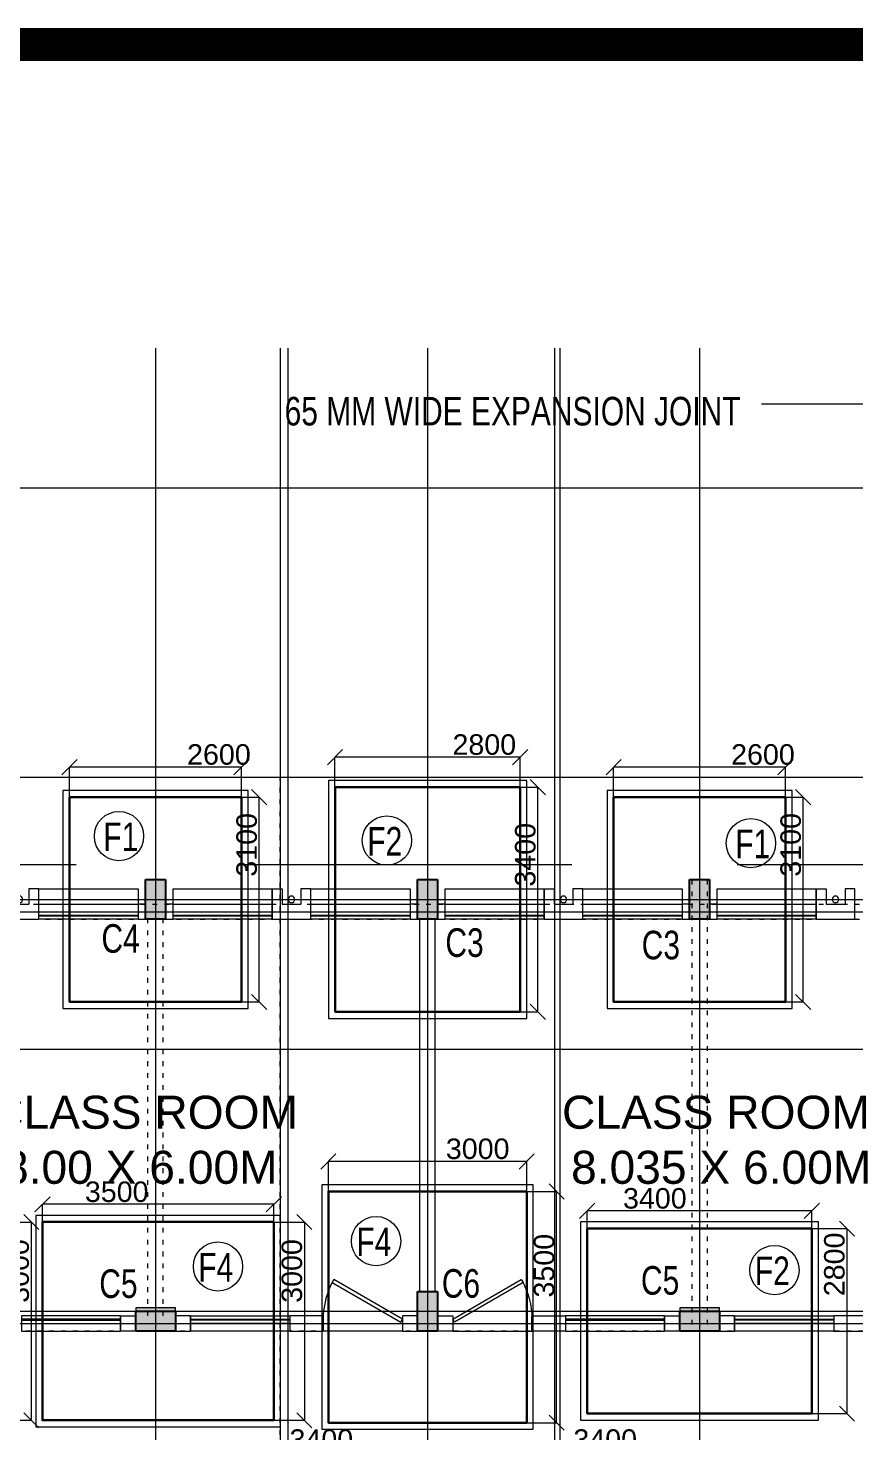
# Model space of a CAD drawing. Header units: inches. Extents: x 719368 to 6315912, y -2624014 to 446967.
# Drawn here: x 6014472 to 6026980, y -2131676 to -2110434 of the extents above; entities that cross this region are included whole.
import ezdxf
from ezdxf.lldxf.tags import DXFTag

# ---------------------------------------------------------------- set-up
doc = ezdxf.new("R2010")
doc.units = ezdxf.units.IN
doc.header["$LTSCALE"] = 20
doc.header["$MEASUREMENT"] = 0
doc.header["$PDMODE"] = 3
for name, pattern in [('ACAD_ISO03W100', [30, 12, -18]), ('CENTER', [2, 1.25, -0.25, 0.25, -0.25]), ('DASHED2', [0.375, 0.25, -0.125])]:
    doc.linetypes.add(name, pattern=pattern)
doc.layers.get('0').update_dxf_attribs({"color": 51, "lineweight": 30})
doc.layers.get('Defpoints').update_dxf_attribs({"lineweight": 25})
for name, color, linetype, lineweight in [('CLL LEV.', 252, 'Continuous', 18), ('COL HATCH', 254, 'Continuous', 5), ('COL.FILL', 6, 'Continuous', 20), ('COLUMN', 2, 'Continuous', 25), ('DIM', 7, 'Continuous', 13), ('DOOR', 43, 'Continuous', 13), ('FIXTURE', 15, 'DASHDOT', 9), ('FOOTING', 73, 'Continuous', 30), ('GRID', 202, 'CENTER', 5), ('HACHE', 6, 'Continuous', 9), ('HIDDEN', 181, 'ACAD_ISO03W100', 18), ('PROJ.', 30, 'DASHED2', 13), ('STAIR', 4, 'Continuous', 25), ('Text', 7, 'Continuous', 15), ('Ventilator', 6, 'DASHED', 20), ('WALL', 1, 'Continuous', 18), ('window', 71, 'Continuous', 18), ('Window-Wall', 7, 'Continuous', 20)]:
    doc.layers.add(name, color=color, linetype=linetype, lineweight=lineweight)
doc.styles.add('BOLD', font='arial.ttf')
doc.styles.add('DIM SUMBI', font='arial.ttf')
doc.styles.add('L120', font='simplex.shx', dxfattribs={"height": 1})
tags = doc.linetypes.add('DASHDOT', pattern=[1, 0.5, -0.25, 0, -0.25]).pattern_tags.tags
tags[10:11] = [DXFTag(74, 4), DXFTag(75, 0), DXFTag(340, '0'), DXFTag(46, 1.0), DXFTag(50, 0.0), DXFTag(44, 0.0), DXFTag(45, 0.0)]
tags[8:9] = [DXFTag(74, 4), DXFTag(75, 0), DXFTag(340, '0'), DXFTag(46, 1.0), DXFTag(50, 0.0), DXFTag(44, 0.0), DXFTag(45, 0.0)]
tags[6:7] = [DXFTag(74, 4), DXFTag(75, 0), DXFTag(340, '0'), DXFTag(46, 1.0), DXFTag(50, 0.0), DXFTag(44, 0.0), DXFTag(45, 0.0)]
tags[4:5] = [DXFTag(74, 4), DXFTag(75, 0), DXFTag(340, '0'), DXFTag(46, 1.0), DXFTag(50, 0.0), DXFTag(44, 0.0), DXFTag(45, 0.0)]
tags = doc.linetypes.add('DASHED', pattern=[0.75, 0.5, -0.25]).pattern_tags.tags
tags[6:7] = [DXFTag(74, 4), DXFTag(75, 0), DXFTag(340, '0'), DXFTag(46, 1.0), DXFTag(50, 0.0), DXFTag(44, 0.0), DXFTag(45, 0.0)]
tags[4:5] = [DXFTag(74, 4), DXFTag(75, 0), DXFTag(340, '0'), DXFTag(46, 1.0), DXFTag(50, 0.0), DXFTag(44, 0.0), DXFTag(45, 0.0)]
doc.dimstyles.new('Copy of S3', dxfattribs={"dimtxt": 200, "dimasz": 150, "dimexe": 5, "dimexo": 5, "dimgap": 50, "dimtad": 1, "dimjust": 1, "dimdec": 0, "dimzin": 3, "dimdsep": 46, "dimtxsty": 'BOLD', "dimblk1": 'OBLIQUE', "dimblk2": 'OBLIQUE', "dimsah": 1, "dimcen": 0.0625, "dimdle": 5, "dimclrd": 230, "dimclre": 251, "dimclrt": 2, "dimadec": 0, "dimazin": 0, "dimtfac": 1, "dimtdec": 0, "dimtix": 1, "dimtofl": 0, "dimtmove": 2, "dimatfit": 3, "dimfxl": 0, "dimtolj": 1, "dimtzin": 2, "dimlwd": -1, "dimlwe": -1, "dimarcsym": 0})
doc.dimstyles.new('PL1', dxfattribs={"dimtxt": 275, "dimasz": 230, "dimexe": 0.18, "dimexo": 12, "dimgap": 30, "dimtad": 1, "dimjust": 1, "dimdec": 0, "dimzin": 0, "dimdsep": 46, "dimtxsty": 'BOLD', "dimblk": 'OBLIQUE', "dimcen": 0.09, "dimclrd": 256, "dimclre": 256, "dimadec": 0, "dimazin": 0, "dimtfac": 1, "dimtdec": 0, "dimtofl": 0, "dimtmove": 0, "dimatfit": 3, "dimfxl": 0, "dimtolj": 1, "dimtzin": 0, "dimlwd": -1, "dimlwe": -1, "dimarcsym": 0})

# ---------------------------------------------------------------- blocks, each defined once
blk = doc.blocks.new('C2')
at = {"layer": 'COLUMN'}
h = blk.add_hatch(color=7, dxfattribs=at)
h.dxf.hatch_style = 1
h.paths.add_polyline_path([(0.3, 0), (0, 0), (0, -0.6), (0.3, -0.6)])
for p, q in [((0, 0), (0, -0.6)), ((0.3, 0), (0, 0)), ((0.3, -0.6), (0.3, 0)), ((0, -0.6), (0.3, -0.6))]:
    blk.add_line(p, q, dxfattribs=at)
blk = doc.blocks.new('_Oblique')
at = {"layer": 'STAIR', "color": 0, "lineweight": -2}
blk.add_line((-0.5, -0.5), (0.5, 0.5), dxfattribs=at)
blk = doc.blocks.new('*D249')
at = {"layer": 'Defpoints', "color": 0, "transparency": 16777216}
for p in [(6023330, -2121616), (6023330, -2122070), (6025930, -2122070)]:
    blk.add_point(p, dxfattribs=at)
at = {"layer": 'DIM', "transparency": 16777216}
for p, q in [((6023330, -2122058), (6023330, -2121615)), ((6025930, -2121616), (6023330, -2121616)), ((6025930, -2122058), (6025930, -2121615))]:
    blk.add_line(p, q, dxfattribs=at)
at = {"layer": 'DIM', "transparency": 16777216, "xscale": 230, "yscale": 230, "zscale": 230, "rotation": 180}
blk.add_blockref('_Oblique', (6023330, -2121616), dxfattribs=at)
at = {"layer": 'DIM', "transparency": 16777216, "xscale": 230, "yscale": 230, "zscale": 230}
blk.add_blockref('_Oblique', (6025930, -2121616), dxfattribs=at)
at = {"layer": 'DIM', "color": 0, "transparency": 16777216, "insert": (6025589, -2121427), "char_height": 310, "attachment_point": 5, "style": 'BOLD'}
blk.add_mtext('\\A1;2600', dxfattribs=at)
blk = doc.blocks.new('*D250')
at = {"layer": 'Defpoints', "color": 0, "transparency": 16777216}
for p in [(6025692, -2122070), (6026198, -2122070), (6025684, -2125170)]:
    blk.add_point(p, dxfattribs=at)
at = {"layer": 'DIM', "transparency": 16777216}
for p, q in [((6025704, -2122070), (6026198, -2122070)), ((6026198, -2125170), (6026198, -2122070)), ((6025696, -2125170), (6026198, -2125170))]:
    blk.add_line(p, q, dxfattribs=at)
at = {"layer": 'DIM', "transparency": 16777216, "xscale": 230, "yscale": 230, "zscale": 230}
for p, rotation in [((6026198, -2122070), 90), ((6026198, -2125170), 270)]:
    blk.add_blockref('_Oblique', p, dxfattribs=dict(at, rotation=rotation))
at = {"layer": 'DIM', "color": 0, "transparency": 16777216, "insert": (6026010, -2122793), "char_height": 310, "attachment_point": 5, "rotation": 90, "style": 'BOLD'}
blk.add_mtext('\\A1;3100', dxfattribs=at)
blk = doc.blocks.new('*D251')
at = {"layer": 'Defpoints', "color": 0, "transparency": 16777216}
for p in [(6019015, -2127583), (6019015, -2128037), (6022015, -2128037)]:
    blk.add_point(p, dxfattribs=at)
at = {"layer": 'DIM', "transparency": 16777216}
for p, q in [((6019015, -2128025), (6019015, -2127583)), ((6022015, -2127583), (6019015, -2127583)), ((6022015, -2128025), (6022015, -2127583))]:
    blk.add_line(p, q, dxfattribs=at)
at = {"layer": 'DIM', "transparency": 16777216, "xscale": 230, "yscale": 230, "zscale": 230, "rotation": 180}
blk.add_blockref('_Oblique', (6019015, -2127583), dxfattribs=at)
at = {"layer": 'DIM', "transparency": 16777216, "xscale": 230, "yscale": 230, "zscale": 230}
blk.add_blockref('_Oblique', (6022015, -2127583), dxfattribs=at)
at = {"layer": 'DIM', "color": 0, "transparency": 16777216, "insert": (6021274, -2127394), "char_height": 310, "attachment_point": 5, "style": 'BOLD'}
blk.add_mtext('\\A1;3000', dxfattribs=at)
blk = doc.blocks.new('*D252')
at = {"layer": 'Defpoints', "color": 0, "transparency": 16777216}
for p in [(6021777, -2128037), (6022468, -2128037), (6021769, -2131537)]:
    blk.add_point(p, dxfattribs=at)
at = {"layer": 'DIM', "transparency": 16777216}
for p, q in [((6021789, -2128037), (6022468, -2128037)), ((6022468, -2131537), (6022468, -2128037)), ((6021781, -2131537), (6022468, -2131537))]:
    blk.add_line(p, q, dxfattribs=at)
at = {"layer": 'DIM', "transparency": 16777216, "xscale": 230, "yscale": 230, "zscale": 230}
for p, rotation in [((6022468, -2128037), 90), ((6022468, -2131537), 270)]:
    blk.add_blockref('_Oblique', p, dxfattribs=dict(at, rotation=rotation))
at = {"layer": 'DIM', "color": 0, "transparency": 16777216, "insert": (6022280, -2129161), "char_height": 310, "attachment_point": 5, "rotation": 90, "style": 'BOLD'}
blk.add_mtext('\\A1;3500', dxfattribs=at)
blk = doc.blocks.new('*D253')
at = {"layer": 'Defpoints', "color": 0, "transparency": 16777216}
for p in [(6019115, -2121466), (6019115, -2121920), (6021915, -2121920)]:
    blk.add_point(p, dxfattribs=at)
at = {"layer": 'DIM', "transparency": 16777216}
for p, q in [((6019115, -2121908), (6019115, -2121465)), ((6021915, -2121466), (6019115, -2121466)), ((6021915, -2121908), (6021915, -2121465))]:
    blk.add_line(p, q, dxfattribs=at)
at = {"layer": 'DIM', "transparency": 16777216, "xscale": 230, "yscale": 230, "zscale": 230, "rotation": 180}
blk.add_blockref('_Oblique', (6019115, -2121466), dxfattribs=at)
at = {"layer": 'DIM', "transparency": 16777216, "xscale": 230, "yscale": 230, "zscale": 230}
blk.add_blockref('_Oblique', (6021915, -2121466), dxfattribs=at)
at = {"layer": 'DIM', "color": 0, "transparency": 16777216, "insert": (6021374, -2121277), "char_height": 310, "attachment_point": 5, "style": 'BOLD'}
blk.add_mtext('\\A1;2800', dxfattribs=at)
blk = doc.blocks.new('*D254')
at = {"layer": 'Defpoints', "color": 0, "transparency": 16777216}
for p in [(6021677, -2121920), (6022183, -2121920), (6021669, -2125320)]:
    blk.add_point(p, dxfattribs=at)
at = {"layer": 'DIM', "transparency": 16777216}
for p, q in [((6021689, -2121920), (6022183, -2121920)), ((6022183, -2125320), (6022183, -2121920)), ((6021681, -2125320), (6022183, -2125320))]:
    blk.add_line(p, q, dxfattribs=at)
at = {"layer": 'DIM', "transparency": 16777216, "xscale": 230, "yscale": 230, "zscale": 230}
for p, rotation in [((6022183, -2121920), 90), ((6022183, -2125320), 270)]:
    blk.add_blockref('_Oblique', p, dxfattribs=dict(at, rotation=rotation))
at = {"layer": 'DIM', "color": 0, "transparency": 16777216, "insert": (6021995, -2122943), "char_height": 310, "attachment_point": 5, "rotation": 90, "style": 'BOLD'}
blk.add_mtext('\\A1;3400', dxfattribs=at)
blk = doc.blocks.new('*D255')
at = {"layer": 'Defpoints', "color": 0, "transparency": 16777216}
for p in [(6015100, -2121616), (6015100, -2122070), (6017700, -2122070)]:
    blk.add_point(p, dxfattribs=at)
at = {"layer": 'DIM', "transparency": 16777216}
for p, q in [((6015100, -2122058), (6015100, -2121615)), ((6017700, -2121616), (6015100, -2121616)), ((6017700, -2122058), (6017700, -2121615))]:
    blk.add_line(p, q, dxfattribs=at)
at = {"layer": 'DIM', "transparency": 16777216, "xscale": 230, "yscale": 230, "zscale": 230, "rotation": 180}
blk.add_blockref('_Oblique', (6015100, -2121616), dxfattribs=at)
at = {"layer": 'DIM', "transparency": 16777216, "xscale": 230, "yscale": 230, "zscale": 230}
blk.add_blockref('_Oblique', (6017700, -2121616), dxfattribs=at)
at = {"layer": 'DIM', "color": 0, "transparency": 16777216, "insert": (6017359, -2121427), "char_height": 310, "attachment_point": 5, "style": 'BOLD'}
blk.add_mtext('\\A1;2600', dxfattribs=at)
blk = doc.blocks.new('*D256')
at = {"layer": 'Defpoints', "color": 0, "transparency": 16777216}
for p in [(6017462, -2122070), (6017968, -2122070), (6017454, -2125170)]:
    blk.add_point(p, dxfattribs=at)
at = {"layer": 'DIM', "transparency": 16777216}
for p, q in [((6017474, -2122070), (6017968, -2122070)), ((6017968, -2125170), (6017968, -2122070)), ((6017466, -2125170), (6017968, -2125170))]:
    blk.add_line(p, q, dxfattribs=at)
at = {"layer": 'DIM', "transparency": 16777216, "xscale": 230, "yscale": 230, "zscale": 230}
for p, rotation in [((6017968, -2122070), 90), ((6017968, -2125170), 270)]:
    blk.add_blockref('_Oblique', p, dxfattribs=dict(at, rotation=rotation))
at = {"layer": 'DIM', "color": 0, "transparency": 16777216, "insert": (6017780, -2122793), "char_height": 310, "attachment_point": 5, "rotation": 90, "style": 'BOLD'}
blk.add_mtext('\\A1;3100', dxfattribs=at)
blk = doc.blocks.new('*D263')
at = {"layer": 'Defpoints', "color": 0, "transparency": 16777216}
for p in [(6025481, -2128600), (6025743, -2131400), (6026860, -2131400)]:
    blk.add_point(p, dxfattribs=at)
at = {"layer": 'DIM', "transparency": 16777216}
for p, q in [((6025493, -2128600), (6026860, -2128600)), ((6026860, -2128600), (6026860, -2131400)), ((6025755, -2131400), (6026860, -2131400))]:
    blk.add_line(p, q, dxfattribs=at)
at = {"layer": 'DIM', "transparency": 16777216, "xscale": 230, "yscale": 230, "zscale": 230}
for p, rotation in [((6026860, -2128600), 90), ((6026860, -2131400), 270)]:
    blk.add_blockref('_Oblique', p, dxfattribs=dict(at, rotation=rotation))
at = {"layer": 'DIM', "color": 0, "transparency": 16777216, "insert": (6026671, -2129141), "char_height": 310, "attachment_point": 5, "rotation": 90, "style": 'BOLD'}
blk.add_mtext('\\A1;2800', dxfattribs=at)
blk = doc.blocks.new('*D264')
at = {"layer": 'Defpoints', "color": 0, "transparency": 16777216}
for p in [(6022930, -2128332), (6022930, -2128838), (6026330, -2128846)]:
    blk.add_point(p, dxfattribs=at)
at = {"layer": 'DIM', "transparency": 16777216}
for p, q in [((6022930, -2128826), (6022930, -2128332)), ((6026330, -2128332), (6022930, -2128332)), ((6026330, -2128834), (6026330, -2128332))]:
    blk.add_line(p, q, dxfattribs=at)
at = {"layer": 'DIM', "transparency": 16777216, "xscale": 230, "yscale": 230, "zscale": 230, "rotation": 180}
blk.add_blockref('_Oblique', (6022930, -2128332), dxfattribs=at)
at = {"layer": 'DIM', "transparency": 16777216, "xscale": 230, "yscale": 230, "zscale": 230}
blk.add_blockref('_Oblique', (6026330, -2128332), dxfattribs=at)
at = {"layer": 'DIM', "color": 0, "transparency": 16777216, "insert": (6023954, -2128144), "char_height": 310, "attachment_point": 5, "style": 'BOLD'}
blk.add_mtext('\\A1;3400', dxfattribs=at)
blk = doc.blocks.new('*D265')
at = {"layer": 'Defpoints', "color": 0, "transparency": 16777216}
for p in [(6019015, -2127583), (6019015, -2128037), (6022015, -2128037)]:
    blk.add_point(p, dxfattribs=at)
at = {"layer": 'DIM', "transparency": 16777216}
for p, q in [((6019015, -2128025), (6019015, -2127583)), ((6022015, -2127583), (6019015, -2127583)), ((6022015, -2128025), (6022015, -2127583))]:
    blk.add_line(p, q, dxfattribs=at)
at = {"layer": 'DIM', "transparency": 16777216, "xscale": 230, "yscale": 230, "zscale": 230, "rotation": 180}
blk.add_blockref('_Oblique', (6019015, -2127583), dxfattribs=at)
at = {"layer": 'DIM', "transparency": 16777216, "xscale": 230, "yscale": 230, "zscale": 230}
blk.add_blockref('_Oblique', (6022015, -2127583), dxfattribs=at)
at = {"layer": 'DIM', "color": 0, "transparency": 16777216, "insert": (6021274, -2127394), "char_height": 310, "attachment_point": 5, "style": 'BOLD'}
blk.add_mtext('\\A1;3000', dxfattribs=at)
blk = doc.blocks.new('*D266')
at = {"layer": 'Defpoints', "color": 0, "transparency": 16777216}
for p in [(6017385, -2128500), (6017742, -2131500), (6018652, -2131500)]:
    blk.add_point(p, dxfattribs=at)
at = {"layer": 'DIM', "transparency": 16777216}
for p, q in [((6017397, -2128500), (6018653, -2128500)), ((6018652, -2128500), (6018652, -2131500)), ((6017754, -2131500), (6018653, -2131500))]:
    blk.add_line(p, q, dxfattribs=at)
at = {"layer": 'DIM', "transparency": 16777216, "xscale": 230, "yscale": 230, "zscale": 230}
for p, rotation in [((6018652, -2128500), 90), ((6018652, -2131500), 270)]:
    blk.add_blockref('_Oblique', p, dxfattribs=dict(at, rotation=rotation))
at = {"layer": 'DIM', "color": 0, "transparency": 16777216, "insert": (6018464, -2129241), "char_height": 310, "attachment_point": 5, "rotation": 90, "style": 'BOLD'}
blk.add_mtext('\\A1;3000', dxfattribs=at)
blk = doc.blocks.new('*D267')
at = {"layer": 'Defpoints', "color": 0, "transparency": 16777216}
for p in [(6014690, -2128232), (6014690, -2128738), (6018190, -2128746)]:
    blk.add_point(p, dxfattribs=at)
at = {"layer": 'DIM', "transparency": 16777216}
for p, q in [((6014690, -2128726), (6014690, -2128232)), ((6018190, -2128232), (6014690, -2128232)), ((6018190, -2128734), (6018190, -2128232))]:
    blk.add_line(p, q, dxfattribs=at)
at = {"layer": 'DIM', "transparency": 16777216, "xscale": 230, "yscale": 230, "zscale": 230, "rotation": 180}
blk.add_blockref('_Oblique', (6014690, -2128232), dxfattribs=at)
at = {"layer": 'DIM', "transparency": 16777216, "xscale": 230, "yscale": 230, "zscale": 230}
blk.add_blockref('_Oblique', (6018190, -2128232), dxfattribs=at)
at = {"layer": 'DIM', "color": 0, "transparency": 16777216, "insert": (6015813, -2128044), "char_height": 310, "attachment_point": 5, "style": 'BOLD'}
blk.add_mtext('\\A1;3500', dxfattribs=at)
blk = doc.blocks.new('*D268')
at = {"layer": 'Defpoints', "color": 0, "transparency": 16777216}
for p in [(6013231, -2128500), (6013588, -2131500), (6014521, -2131500)]:
    blk.add_point(p, dxfattribs=at)
at = {"layer": 'DIM', "transparency": 16777216}
for p, q in [((6013243, -2128500), (6014521, -2128500)), ((6014521, -2128500), (6014521, -2131500)), ((6013600, -2131500), (6014521, -2131500))]:
    blk.add_line(p, q, dxfattribs=at)
at = {"layer": 'DIM', "transparency": 16777216, "xscale": 230, "yscale": 230, "zscale": 230}
for p, rotation in [((6014521, -2128500), 90), ((6014521, -2131500), 270)]:
    blk.add_blockref('_Oblique', p, dxfattribs=dict(at, rotation=rotation))
at = {"layer": 'DIM', "color": 0, "transparency": 16777216, "insert": (6014332, -2129241), "char_height": 310, "attachment_point": 5, "rotation": 90, "style": 'BOLD'}
blk.add_mtext('\\A1;3000', dxfattribs=at)
blk = doc.blocks.new('*D275')
at = {"layer": 'Defpoints', "color": 0, "transparency": 16777216}
for p in [(6020879, -2131982), (6020879, -2132488), (6024279, -2132496)]:
    blk.add_point(p, dxfattribs=at)
at = {"layer": 'DIM', "transparency": 16777216}
for p, q in [((6020879, -2132476), (6020879, -2131982)), ((6024279, -2131982), (6020879, -2131982)), ((6024279, -2132484), (6024279, -2131982))]:
    blk.add_line(p, q, dxfattribs=at)
at = {"layer": 'DIM', "transparency": 16777216, "xscale": 230, "yscale": 230, "zscale": 230, "rotation": 180}
blk.add_blockref('_Oblique', (6020879, -2131982), dxfattribs=at)
at = {"layer": 'DIM', "transparency": 16777216, "xscale": 230, "yscale": 230, "zscale": 230}
blk.add_blockref('_Oblique', (6024279, -2131982), dxfattribs=at)
at = {"layer": 'DIM', "color": 0, "transparency": 16777216, "insert": (6023203, -2131794), "char_height": 310, "attachment_point": 5, "style": 'BOLD'}
blk.add_mtext('\\A1;3400', dxfattribs=at)
blk = doc.blocks.new('*D277')
at = {"layer": 'Defpoints', "color": 0, "transparency": 16777216}
for p in [(6016585, -2131982), (6016585, -2132488), (6019985, -2132496)]:
    blk.add_point(p, dxfattribs=at)
at = {"layer": 'DIM', "transparency": 16777216}
for p, q in [((6016585, -2132476), (6016585, -2131982)), ((6019985, -2131982), (6016585, -2131982)), ((6019985, -2132484), (6019985, -2131982))]:
    blk.add_line(p, q, dxfattribs=at)
at = {"layer": 'DIM', "transparency": 16777216, "xscale": 230, "yscale": 230, "zscale": 230, "rotation": 180}
blk.add_blockref('_Oblique', (6016585, -2131982), dxfattribs=at)
at = {"layer": 'DIM', "transparency": 16777216, "xscale": 230, "yscale": 230, "zscale": 230}
blk.add_blockref('_Oblique', (6019985, -2131982), dxfattribs=at)
at = {"layer": 'DIM', "color": 0, "transparency": 16777216, "insert": (6018909, -2131794), "char_height": 310, "attachment_point": 5, "style": 'BOLD'}
blk.add_mtext('\\A1;3400', dxfattribs=at)
blk = doc.blocks.new('VENTILATOR')
at = {"layer": 'Ventilator', "ltscale": 0.02}
for p, q in [((-0.18, -1.5), (-0.18, 0)), ((-0.165, 0), (-0.165, -1.5))]:
    blk.add_line(p, q, dxfattribs=at)
at = {"layer": 'Window-Wall'}
for p, q in [((-0.23, 0), (0, 0)), ((-0.23, -1.5), (-0.23, 0)), ((-0.115, 0), (-0.115, -1.5)), ((0, 0), (0, -1.5)), ((-0.23, -1.5), (0, -1.5))]:
    blk.add_line(p, q, dxfattribs=at)
blk = doc.blocks.new('1.5 M Window')
at = {"layer": 'CLL LEV.'}
for p, q in [((-0.23, 0), (-0.46, 0)), ((-0.46, 0), (-0.46, -1.5)), ((-0.46, -1.5), (-0.23, -1.5))]:
    blk.add_line(p, q, dxfattribs=at)
at = {"layer": 'window'}
for p, q in [((-0.065, 0), (-0.065, -1.5)), ((-0.05, -1.5), (-0.05, 0))]:
    blk.add_line(p, q, dxfattribs=at)
at = {"layer": 'Window-Wall'}
for p, q in [((0, 0), (-0.23, 0)), ((-0.23, 0), (-0.23, -1.5)), ((-0.115, 0), (-0.115, -1.5)), ((0, -1.5), (0, 0)), ((-0.23, -1.5), (0, -1.5))]:
    blk.add_line(p, q, dxfattribs=at)
blk = doc.blocks.new('New Shaft')
at = {"layer": 'FIXTURE'}
blk.add_circle((0.327, -0.302), 0.05, dxfattribs=at)
at = {"layer": 'WALL'}
for p, q in [((0.035, 0), (0.62, 0)), ((0.035, 0), (0.035, -0.46)), ((0.62, 0), (0.62, -0.46)), ((0.185, -0.46), (0.185, -0.23)), ((0.185, -0.23), (0.47, -0.23)), ((0.47, -0.46), (0.47, -0.23)), ((0.035, -0.46), (0.185, -0.46)), ((0.62, -0.46), (0.47, -0.46))]:
    blk.add_line(p, q, dxfattribs=at)
blk = doc.blocks.new('*U81')
for p, q in [((0, 0), (0, 6)), ((40, 0), (40, 6))]:
    blk.add_line(p, q)
blk.add_lwpolyline([(0, 0), (34.64, -20), (35.52, -18.48), (0.88, 1.52)], close=True)
blk.add_arc((0, 0), 40, 330, 360)
blk = doc.blocks.new('New Doors')
at = {"layer": 'DOOR'}
blk.add_line((0, 0.18), (1.199, 0.18), dxfattribs=at)
at = {"layer": 'DOOR', "xscale": 0.0299845412869386, "yscale": 0.0299845412869386, "zscale": 0.0299845412869386}
blk.add_blockref('*U81', (0, 0), dxfattribs=at)
blk = doc.blocks.new('A$C0E890EBD')
at = {"layer": 'COL HATCH'}
h = blk.add_hatch(color=3, dxfattribs=at)
h.dxf.hatch_style = 1
h.paths.add_polyline_path([(85.1334, 18.71), (85.4334, 18.71), (85.4334, 18.11), (85.1334, 18.11)])
h = blk.add_hatch(color=3, dxfattribs=at)
h.dxf.hatch_style = 1
h.paths.add_polyline_path([(89.2484, 18.71), (89.5484, 18.71), (89.5484, 18.11), (89.2484, 18.11)])
h = blk.add_hatch(color=3, dxfattribs=at)
h.dxf.hatch_style = 1
h.paths.add_polyline_path([(93.3634, 18.71), (93.6634, 18.71), (93.6634, 18.11), (93.3634, 18.11)])
h = blk.add_hatch(color=3, dxfattribs=at)
h.dxf.hatch_style = 1
h.paths.add_polyline_path([(89.2484, 12.48), (89.5484, 12.48), (89.5484, 11.88), (89.2484, 11.88)])
h = blk.add_hatch(color=3, dxfattribs=at)
h.dxf.hatch_style = 1
h.paths.add_polyline_path([(84.9834, 11.88), (84.9834, 12.18), (85.5834, 12.18), (85.5834, 11.88)])
h = blk.add_hatch(color=3, dxfattribs=at)
h.dxf.hatch_style = 1
h.paths.add_polyline_path([(93.2134, 11.88), (93.2134, 12.18), (93.8134, 12.18), (93.8134, 11.88)])
at = {"layer": 'COLUMN', "color": 3}
for p, q in [((85.1334, 18.11), (85.1334, 18.71)), ((85.1334, 18.71), (85.4334, 18.71)), ((85.4334, 18.71), (85.4334, 18.11)), ((89.2484, 18.11), (89.2484, 18.71)), ((89.2484, 18.71), (89.5484, 18.71)), ((89.5484, 18.71), (89.5484, 18.11)), ((93.3634, 18.11), (93.3634, 18.71)), ((93.3634, 18.71), (93.6634, 18.71)), ((93.6634, 18.71), (93.6634, 18.11)), ((85.4334, 18.11), (85.1334, 18.11)), ((89.5484, 18.11), (89.2484, 18.11)), ((93.6634, 18.11), (93.3634, 18.11)), ((89.2484, 11.88), (89.2484, 12.48)), ((89.2484, 12.48), (89.5484, 12.48)), ((89.5484, 12.48), (89.5484, 11.88)), ((84.9834, 12.18), (85.5834, 12.18)), ((84.9834, 11.88), (84.9834, 12.18)), ((85.5834, 12.18), (85.5834, 11.88)), ((93.2134, 12.18), (93.8134, 12.18)), ((93.2134, 11.88), (93.2134, 12.18)), ((93.8134, 12.18), (93.8134, 11.88)), ((85.5834, 11.88), (84.9834, 11.88)), ((89.5484, 11.88), (89.2484, 11.88)), ((93.8134, 11.88), (93.2134, 11.88))]:
    blk.add_line(p, q, dxfattribs=at)
at = {"layer": 'PROJ.'}
blk.add_line((71.5834, 18.94), (97.4784, 18.94), dxfattribs=at)
at = {"layer": 'WALL'}
for p, q in [((89.2834, 12.48), (89.2834, 18.11)), ((89.5134, 12.48), (89.5134, 18.11))]:
    blk.add_line(p, q, dxfattribs=at)
for points in [[(85.0184, 18.34), (85.0184, 18.11), (85.1334, 18.11), (85.1334, 18.34), (85.0184, 18.34)], [(85.4334, 18.34), (85.4334, 18.11), (85.5484, 18.11), (85.5484, 18.34), (85.4334, 18.34)], [(89.1334, 18.34), (89.1334, 18.11), (89.2484, 18.11), (89.2484, 18.34), (89.1334, 18.34)], [(89.1334, 18.34), (89.1334, 18.11), (89.2484, 18.11), (89.2484, 18.34), (89.1334, 18.34)], [(89.5484, 18.34), (89.5484, 18.11), (89.6634, 18.11), (89.6634, 18.34), (89.5484, 18.34)], [(93.2484, 18.34), (93.2484, 18.11), (93.3634, 18.11), (93.3634, 18.34), (93.2484, 18.34)], [(93.6634, 18.34), (93.6634, 18.11), (93.7784, 18.11), (93.7784, 18.34), (93.6634, 18.34)], [(84.7534, 11.88), (84.7534, 12.11), (84.9834, 12.11), (84.9834, 11.88), (84.7534, 11.88)], [(85.8134, 11.88), (85.8134, 12.11), (85.5834, 12.11), (85.5834, 11.88), (85.8134, 11.88)], [(89.2484, 11.88), (89.2484, 12.11), (89.0184, 12.11), (89.0184, 11.88), (89.2484, 11.88)], [(89.5484, 11.88), (89.5484, 12.11), (89.7784, 12.11), (89.7784, 11.88), (89.5484, 11.88)], [(92.9834, 11.88), (92.9834, 12.11), (93.2134, 12.11), (93.2134, 11.88), (92.9834, 11.88)], [(94.0434, 11.88), (94.0434, 12.11), (93.8134, 12.11), (93.8134, 11.88), (94.0434, 11.88)]]:
    blk.add_lwpolyline(points, dxfattribs=at)
for points in [[(87.819, 11.8798), (87.819, 12.11), (87.3134, 12.11), (87.3134, 11.8798)], [(90.9778, 11.8798), (90.9778, 12.11), (91.4834, 12.11), (91.4834, 11.8798)], [(96.049, 11.8798), (96.049, 12.11), (95.5434, 12.11), (95.5434, 11.8798)]]:
    blk.add_lwpolyline(points, close=True, dxfattribs=at)
at = {"layer": 'WALL', "xscale": -1}
for name, p, rotation in [('New Shaft', (82.8984, 18.11), 180), ('New Shaft', (87.0134, 18.11), 180), ('New Shaft', (91.1284, 18.11), 180), ('New Shaft', (95.2434, 18.11), 180), ('New Doors', (89.7784, 12.0597), 180), ('VENTILATOR', (83.2534, 11.88), 90), ('VENTILATOR', (91.4834, 11.88), 90)]:
    blk.add_blockref(name, p, dxfattribs=dict(at, rotation=rotation))
at = {"layer": 'WALL'}
for name, p, rotation in [('New Doors', (89.0184, 12.0597), 180), ('VENTILATOR', (87.3134, 11.88), 270), ('VENTILATOR', (95.5434, 11.88), 270)]:
    blk.add_blockref(name, p, dxfattribs=dict(at, rotation=rotation))
at = {"layer": 'Window-Wall', "xscale": -1, "rotation": 90}
for p in [(83.5184, 18.11), (85.5484, 18.11), (87.6334, 18.11), (89.6634, 18.11), (91.7484, 18.11), (93.7784, 18.11)]:
    blk.add_blockref('1.5 M Window', p, dxfattribs=at)
at = {"layer": 'Text', "lineweight": 30, "char_height": 0.5, "attachment_point": 1, "style": 'L120'}
for s, insert, width in [('{\\fArial|b0|i0|c0|p34;CLASS ROOM\\P 8.00 X 6.00M}', (82.7813, 15.4409), 4.753159), ('\\pi0.073723;{\\fArial|b0|i0|c0|p34;CLASS ROOM\\P\\pi0.016424; 8.035 X 6.00M}', (91.3588, 15.4409), 4.717365)]:
    blk.add_mtext(s, dxfattribs=dict(at, insert=insert, width=width))

msp = doc.modelspace()

# ---------------------------------------------------------------- hatches: boundary and pattern name
at = {"layer": 'COL.FILL'}
for points in [[(6016250.4819, -2123919.556), (6016550.4819, -2123919.556), (6016550.4819, -2123319.556), (6016250.4819, -2123319.556)], [(6020365.4818, -2123919.5333), (6020665.4818, -2123919.5333), (6020665.4818, -2123319.5333), (6020365.4818, -2123319.5333)], [(6024480.4818, -2123919.5333), (6024780.4818, -2123919.5333), (6024780.4818, -2123319.5333), (6024480.4818, -2123319.5333)], [(6020365.4818, -2130149.5333), (6020665.4818, -2130149.5333), (6020665.4818, -2129549.5333), (6020365.4818, -2129549.5333)], [(6016100.4819, -2130149.5333), (6016700.4819, -2130149.5333), (6016700.4819, -2129799.5333), (6016100.4819, -2129799.5333)], [(6024330.4818, -2130149.5333), (6024930.4818, -2130149.5333), (6024930.4818, -2129799.5333), (6024330.4818, -2129799.5333)]]:
    msp.add_hatch(color=256, dxfattribs=at).paths.add_polyline_path(points)

# ---------------------------------------------------------------- linework, layer by layer
at = {"color": 2, "const_width": 500}
msp.add_lwpolyline([(6163985.6268, -2162738.4634), (5919146.0467, -2162738.4634), (5919146.0467, -2110683.5862), (6163985.6268, -2110683.5862)], close=True, dxfattribs=at)
at = {"layer": 'COL.FILL'}
for points in [[(6016550.4819, -2123319.556), (6016250.4819, -2123319.556), (6016250.4819, -2123919.556), (6016550.4819, -2123919.556)], [(6020665.4818, -2123319.5333), (6020365.4818, -2123319.5333), (6020365.4818, -2123919.5333), (6020665.4818, -2123919.5333)], [(6024780.4818, -2123319.5333), (6024480.4818, -2123319.5333), (6024480.4818, -2123919.5333), (6024780.4818, -2123919.5333)], [(6020665.4818, -2129549.5333), (6020365.4818, -2129549.5333), (6020365.4818, -2130149.5333), (6020665.4818, -2130149.5333)], [(6016700.4819, -2130149.5333), (6016700.4819, -2129799.5333), (6016100.4819, -2129799.5333), (6016100.4819, -2130149.5333)], [(6024930.4818, -2130149.5333), (6024930.4818, -2129799.5333), (6024330.4818, -2129799.5333), (6024330.4818, -2130149.5333)]]:
    msp.add_lwpolyline(points, close=True, dxfattribs=at)
at = {"layer": 'FOOTING'}
for points in [[(6021915.4818, -2121919.5333), (6019115.4818, -2121919.5333), (6019115.4818, -2125319.5333), (6021915.4818, -2125319.5333)], [(6017700.4819, -2122069.5333), (6015100.4819, -2122069.5333), (6015100.4819, -2125169.5333), (6017700.4819, -2125169.5333)], [(6025930.4818, -2122069.5333), (6023330.4818, -2122069.5333), (6023330.4818, -2125169.5333), (6025930.4818, -2125169.5333)], [(6022015.4818, -2128036.8076), (6019015.4818, -2128036.8076), (6019015.4818, -2131536.8076), (6022015.4818, -2131536.8076)], [(6022015.4818, -2128036.8076), (6019015.4818, -2128036.8076), (6019015.4818, -2131536.8076), (6022015.4818, -2131536.8076)], [(6014689.5023, -2128499.5333), (6014689.5023, -2131499.5333), (6018189.5023, -2131499.5333), (6018189.5023, -2128499.5333)], [(6022930.4818, -2128599.5333), (6022930.4818, -2131399.5333), (6026330.4818, -2131399.5333), (6026330.4818, -2128599.5333)]]:
    msp.add_lwpolyline(points, close=True, dxfattribs=at)
at = {"layer": 'GRID', "ltscale": 0.05}
for p, q in [((6016400.4818, -2115272.6697), (6016400.4818, -2155060.0232)), ((6018400.4834, -2115272.6697), (6018400.4834, -2155060.0232)), ((6020515.4818, -2115272.6697), (6020515.4818, -2155060.0232)), ((6022435.4818, -2115272.6697), (6022435.4818, -2155060.0232)), ((6024630.4818, -2115272.6697), (6024630.4818, -2155060.0232)), ((5926274.7986, -2117389.5333), (6041207.4116, -2117389.5333)), ((5926274.7986, -2121769.5333), (6041274.9246, -2121769.5333)), ((5925637.0672, -2123619.5333), (6041274.9246, -2123619.5333)), ((5926274.7986, -2125884.5242), (6041274.9246, -2125884.5242)), ((5925637.0672, -2129849.5333), (6041274.9246, -2129849.5333))]:
    msp.add_line(p, q, dxfattribs=at)
at = {"layer": 'GRID', "color": 190, "ltscale": 0.05}
for p, q in [((6018285.4834, -2115272.6697), (6018285.4834, -2155060.0232)), ((6022515.4818, -2115272.6697), (6022515.4818, -2155060.0232)), ((5925637.0672, -2123804.5333), (6041274.9246, -2123804.5333)), ((5925637.0672, -2130034.5344), (6041274.9246, -2130034.5344))]:
    msp.add_line(p, q, dxfattribs=at)
at = {"layer": 'HACHE'}
for points in [[(6022015.4818, -2121819.5333), (6019015.4818, -2121819.5333), (6019015.4818, -2125419.5333), (6022015.4818, -2125419.5333)], [(6017800.4819, -2121969.5333), (6015000.4819, -2121969.5333), (6015000.4819, -2125269.5333), (6017800.4819, -2125269.5333)], [(6026030.4818, -2121969.5333), (6023230.4818, -2121969.5333), (6023230.4818, -2125269.5333), (6026030.4818, -2125269.5333)], [(6022115.4818, -2127936.8076), (6018915.4818, -2127936.8076), (6018915.4818, -2131636.8076), (6022115.4818, -2131636.8076)], [(6022115.4818, -2127936.8076), (6018915.4818, -2127936.8076), (6018915.4818, -2131636.8076), (6022115.4818, -2131636.8076)], [(6014589.5023, -2128399.5333), (6014589.5023, -2131599.5333), (6018289.5023, -2131599.5333), (6018289.5023, -2128399.5333)], [(6022830.4818, -2128499.5333), (6022830.4818, -2131499.5333), (6026430.4818, -2131499.5333), (6026430.4818, -2128499.5333)]]:
    msp.add_lwpolyline(points, close=True, dxfattribs=at)
at = {"layer": 'HIDDEN', "linetype": 'ACAD_ISO03W100', "ltscale": 0.3}
for p, q in [((6018285.4834, -2150259.5333), (6018285.4834, -2121769.2352)), ((6024515.4818, -2123319.5333), (6024515.4818, -2130149.5333)), ((6024745.4818, -2123319.5333), (6024745.4818, -2130149.5333)), ((5943095.4821, -2123689.5333), (6032245.4818, -2123689.5333)), ((5943095.4821, -2123919.5333), (6032245.4818, -2123919.5333)), ((6016285.4819, -2129919.5333), (6016285.4819, -2123919.556)), ((6016515.4819, -2129919.5333), (6016515.4819, -2123919.556)), ((6020400.4818, -2129549.5333), (6020400.4818, -2123919.5333)), ((6020630.4818, -2129549.5333), (6020630.4818, -2123919.5333)), ((6039703.7946, -2130149.5718), (6002700.4819, -2130149.7277))]:
    msp.add_line(p, q, dxfattribs=at)
at = {"layer": 'Text'}
for centre in [(6015847.7673, -2122660.3227), (6019900.6653, -2122727.9339), (6025407.9576, -2122767.1256), (6019736.7125, -2128788.9543), (6017345.3369, -2129173.1611), (6025762.8759, -2129226.854)]:
    msp.add_circle(centre, 372.7728, dxfattribs=at)

# ---------------------------------------------------------------- block references
at = {"color": 0, "xscale": 1000, "yscale": 1000, "zscale": 1000}
msp.add_blockref('A$C0E890EBD', (5931117.1028, -2142029.5333), dxfattribs=at)
at = {"color": 5, "xscale": -1000, "yscale": 1000, "zscale": 1000}
for p in [(6016550.4819, -2123319.556), (6016550.4819, -2123319.556), (6016550.4819, -2123319.556), (6020665.4818, -2123319.5333), (6020665.4818, -2123319.5333), (6020665.4818, -2123319.5333), (6024780.4818, -2123319.5333), (6024780.4818, -2123319.5333), (6020665.4818, -2129549.5333), (6020665.4818, -2129549.5333), (6020665.4818, -2129549.5333)]:
    msp.add_blockref('C2', p, dxfattribs=at)

# ---------------------------------------------------------------- texts
at = {"layer": 'Text', "style": 'DIM SUMBI', "width": 0.75}
for s, p in [('65 MM WIDE EXPANSION JOINT', (6018353.5656, -2116446.5938)), ('F1', (6015611.1597, -2122887.8837)), ('F2', (6019604.7679, -2122955.4949)), ('F1', (6025171.3501, -2122994.6866)), ('C4', (6015582.6349, -2124425.8332)), ('C3', (6020785.2661, -2124488.1723)), ('C3', (6023755.4382, -2124525.0267)), ('F4', (6019438.8241, -2129016.5153)), ('F4', (6017047.4485, -2129400.7221)), ('F2', (6025466.9786, -2129454.415)), ('C5', (6015549.8268, -2129649.3898)), ('C6', (6020731.6649, -2129645.4454)), ('C5', (6023743.9636, -2129599.3874))]:
    msp.add_text(s, height=432.432, dxfattribs=at).set_placement(p)

# ---------------------------------------------------------------- dimensions: what is measured, and where the dimension line sits
at = {"layer": 'DIM'}
for base, p1, p2, angle, picture, middle in [((6019115.4818, -2121465.5284), (6021915.4818, -2121919.5333), (6019115.4818, -2121919.5333), 180, '*D253', (6021373.6922, -2121465.5284)), ((6015100.4819, -2121615.5284), (6017700.4819, -2122069.5333), (6015100.4819, -2122069.5333), 180, '*D255', (6017358.6922, -2121615.5284)), ((6023330.4818, -2121615.5284), (6025930.4818, -2122069.5333), (6023330.4818, -2122069.5333), 180, '*D249', (6025588.6922, -2121615.5284)), ((6022183.0095, -2121919.5333), (6021669.4641, -2125319.5333), (6021677.2763, -2121919.5333), 270, '*D254', (6022183.0095, -2122943.3536)), ((6017968.0096, -2122069.5333), (6017454.4642, -2125169.5333), (6017462.2763, -2122069.5333), 270, '*D256', (6017968.0096, -2122793.3536)), ((6026198.0095, -2122069.5333), (6025684.4641, -2125169.5333), (6025692.2763, -2122069.5333), 270, '*D250', (6026198.0095, -2122793.3536)), ((6019015.4818, -2127582.8027), (6022015.4818, -2128036.8076), (6019015.4818, -2128036.8076), 180, '*D251', (6021273.6922, -2127582.8027)), ((6019015.4818, -2127582.8027), (6022015.4818, -2128036.8076), (6019015.4818, -2128036.8076), 180, '*D265', (6021273.6922, -2127582.8027)), ((6022468.1656, -2128036.8076), (6021769.4641, -2131536.8076), (6021777.2763, -2128036.8076), 270, '*D252', (6022468.1656, -2129160.6279)), ((6014520.7114, -2131499.5333), (6013230.906, -2128499.5333), (6013587.644, -2131499.5333), 270, '*D268', (6014520.7114, -2129241.323)), ((6018652.4645, -2131499.5333), (6017384.9265, -2128499.5333), (6017741.6645, -2131499.5333), 270, '*D266', (6018652.4645, -2129241.323)), ((6026859.626, -2131399.5333), (6025481.2962, -2128599.5333), (6025742.8453, -2131399.5333), 270, '*D263', (6026859.626, -2129141.323))]:
    dim = msp.add_linear_dim(base=base, p1=p1, p2=p2, angle=angle, dimstyle='PL1', override={"dimtxt": 310}, dxfattribs=at)
    dim.commit()
    dim.dimension.update_dxf_attribs({"geometry": picture, "text_midpoint": middle, "dimtype": 160})
for base, p1, p2, picture, middle in [((6014689.5023, -2128232.0056), (6018189.5023, -2128745.551), (6014689.5023, -2128737.7389), '*D267', (6015813.3226, -2128232.0056)), ((6022930.4818, -2128332.0056), (6026330.4818, -2128845.551), (6022930.4818, -2128837.7389), '*D264', (6023954.3021, -2128332.0056)), ((6016585.4834, -2131982.0056), (6019985.4834, -2132495.551), (6016585.4834, -2132487.7389), '*D277', (6018908.721, -2131982.0056)), ((6020879.4924, -2131982.0056), (6024279.4924, -2132495.551), (6020879.4924, -2132487.7389), '*D275', (6023202.73, -2131982.0056))]:
    dim = msp.add_linear_dim(base=base, p1=p1, p2=p2, dimstyle='PL1', override={"dimtxt": 310}, dxfattribs=at)
    dim.commit()
    dim.dimension.update_dxf_attribs({"geometry": picture, "text_midpoint": middle, "dimtype": 160})

# ---------------------------------------------------------------- leaders
msp.add_leader([(6032245.4818, -2123440.4683), (6027845.7032, -2116123.3269), (6025566.3365, -2116123.3269)], dimstyle='Copy of S3', override={"dimasz": 450, "dimtad": 0, "dimfxlon": 1}, dxfattribs=at)

doc.saveas('drawing.dxf')
